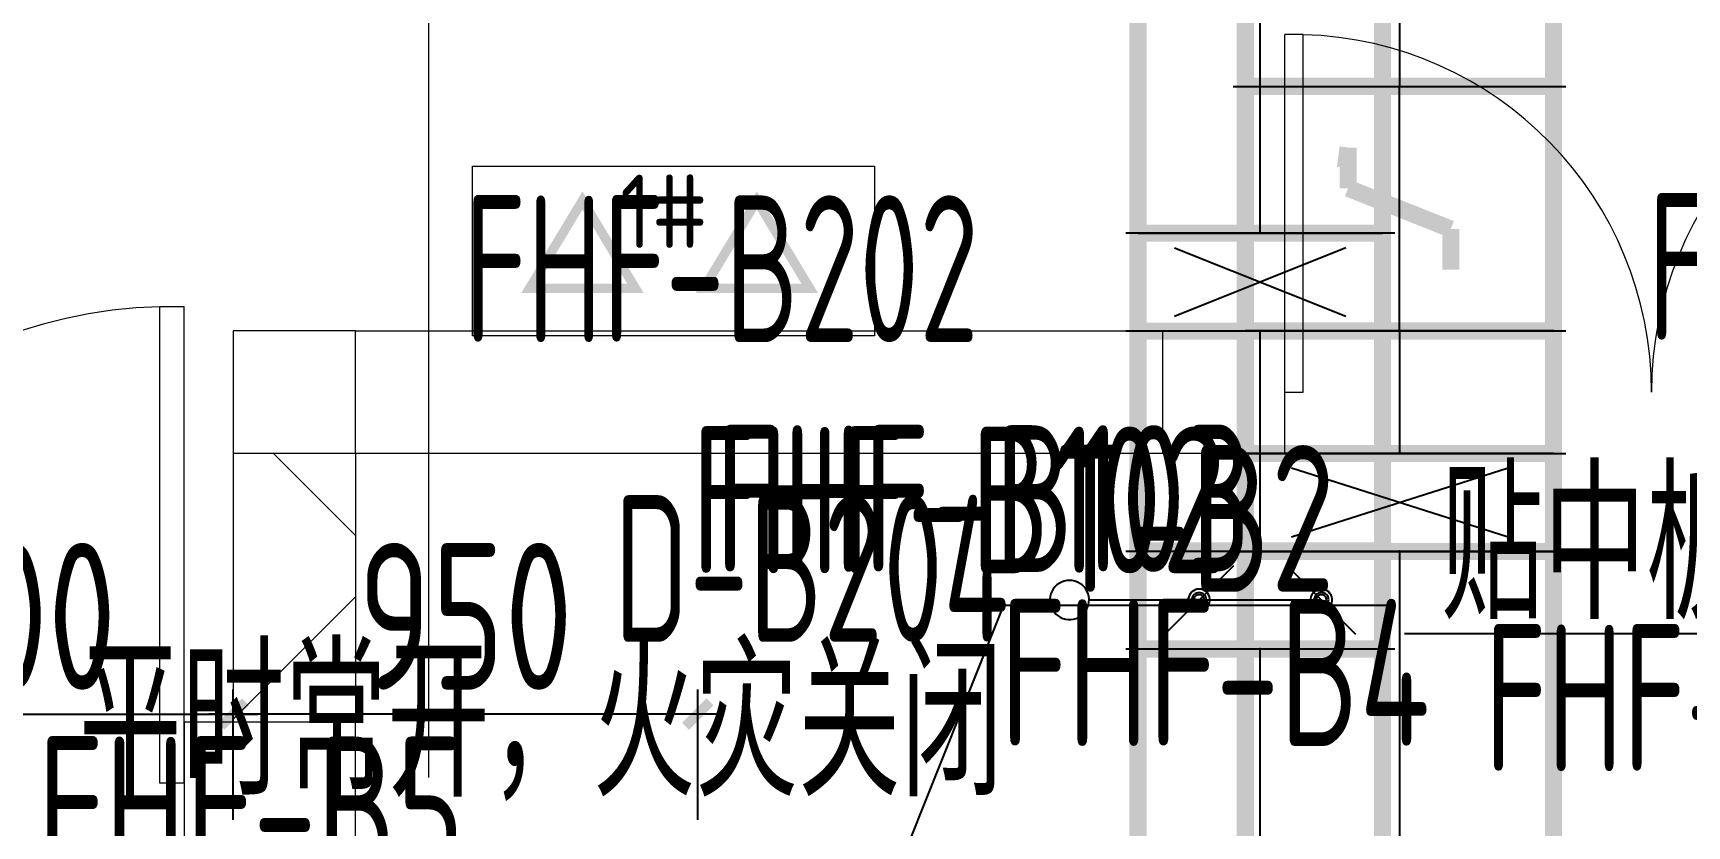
# Model space of a CAD drawing. Extents: x 4 to 13611208, y -605838 to 574722.
# Drawn here: x 13429588 to 13432970, y 197147 to 198769 of the extents above; entities that cross this region are included whole.
import ezdxf

# ---------------------------------------------------------------- set-up
doc = ezdxf.new("R2010")
doc.units = 0
doc.header["$LTSCALE"] = 1000
doc.header["$MEASUREMENT"] = 0
doc.linetypes.add('CENTER2', pattern=[28.575, 19.05, -3.175, 3.175, -3.175])
doc.linetypes.add('DOTE', pattern=[2.42, 2, -0.2, 0.02, -0.2])
for name, color, linetype in [('DUCT-D-P标注', 7, 'Continuous'), ('DUCT-K-P标注', 7, 'Continuous'), ('DUCT-K-S中心线', 5, 'CENTER2'), ('DUCT-K-S法兰', 2, 'Continuous'), ('DUCT-K-S管', 40, 'Continuous'), ('DUCT-K-S管端线', 4, 'Continuous'), ('DUCT-K-S阀门', 7, 'Continuous'), ('DUCT-X-P标注', 7, 'Continuous'), ('DUCT-X-S中心线', 5, 'CENTER2'), ('DUCT-X-S法兰', 4, 'Continuous'), ('DUCT-X-S管', 3, 'Continuous'), ('DUCT-X-S管端线', 4, 'Continuous'), ('DUCT-X-S阀门', 7, 'Continuous')]:
    doc.layers.add(name, color=color, linetype=linetype)
doc.layers.add('GPS-消防', color=8, linetype='Continuous', lineweight=13)
doc.layers.add('建筑底图', color=8, linetype='Continuous', lineweight=13)
doc.styles.add('67', font='gbenor.shx', dxfattribs={"width": 0.7, "bigfont": 'hztxt.shx'})
doc.styles.add('du', font='gbenor.shx', dxfattribs={"width": 0.8, "bigfont": 'hztxt.shx'})
doc.styles.get("Standard").update_dxf_attribs({"font": 'gbenor.shx', "bigfont": 'gbcbig.shx'})
doc.dimstyles.new('67', dxfattribs={"dimscale": 100, "dimtxt": 3, "dimasz": 0.5, "dimexe": 0.5, "dimexo": 2, "dimgap": 0.5, "dimtad": 2, "dimdec": 0, "dimrnd": 5, "dimzin": 0, "dimdsep": 46, "dimtxsty": 'du', "dimblk": 'ARCHTICK', "dimcen": 0, "dimdle": 0.5, "dimclrd": 256, "dimclre": 256, "dimclrt": 256, "dimazin": 0, "dimtfac": 1, "dimtdec": 0, "dimtix": 1, "dimtmove": 2, "dimatfit": 3, "dimfxl": 100, "dimtolj": 1, "dimtzin": 0, "dimlwd": -1, "dimlwe": -1, "dimarcsym": 0})

# ---------------------------------------------------------------- blocks, each defined once
blk = doc.blocks.new('A$C61F02CEB')
at = {"layer": 'GPS-消防'}
blk.add_lwpolyline([(410.9, 0), (-410.9, 0), (-410.9, 347.1), (410.9, 347.1)], close=True, dxfattribs=at)
at = {"layer": 'GPS-消防', "const_width": 19.2}
for points in [[(-77.8, 97.3), (-294.3, 97.3), (-186, 277)], [(278.6, 97.3), (62.1, 97.3), (170.4, 277)]]:
    blk.add_lwpolyline(points, close=True, dxfattribs=at)
at = {"layer": 'GPS-消防'}
blk.add_text('1#', height=150, rotation=0.0001, dxfattribs=at).set_placement((-108.6, 179.6))
blk = doc.blocks.new('$DorLib2D$00000002')
for p, q in [((-0.5, 0), (-0.5, 0.4875)), ((-0.475, 0.4875), (-0.5, 0.4875)), ((-0.475, 0), (-0.475, 0.4875)), ((0.475, 0), (0.475, 0.4875)), ((0.475, 0.4875), (0.5, 0.4875)), ((0.5, 0), (0.5, 0.4875)), ((-0.5, 0), (-0.475, 0)), ((0.5, 0), (0.475, 0))]:
    blk.add_line(p, q)
at = {"lineweight": 13}
for centre, start, end in [((-0.4875, 0), 0, 88.5307), ((0.4875, 0), 91.4693, 180)]:
    blk.add_arc(centre, 0.4875, start, end, dxfattribs=at)
blk = doc.blocks.new('_FZH')
blk.add_lwpolyline([(-0.5, -0.5), (0.5, -0.5), (0.5, 0.5), (-0.5, 0.5)], close=True)
blk = doc.blocks.new('$DorLib2D$00000001')
for p, q in [((0.45, 0.975), (0.5, 0.975)), ((0.45, 0), (0.45, 0.975)), ((0.5, 0), (0.5, 0.975)), ((0.5, 0), (0.45, 0))]:
    blk.add_line(p, q)
at = {"lineweight": 13}
blk.add_arc((0.475, 0), 0.975, 91.4693, 180, dxfattribs=at)
blk = doc.blocks.new('fextfe')
at = {"layer": 'DUCT-X-P标注', "style": '67', "width": 0.75}
blk.add_attdef('FHF-A201', (1930390.6, -201817.9), '', height=300, dxfattribs=at)
blk = doc.blocks.new('_ArchTick')
at = {"color": 0, "linetype": 'ByBlock', "const_width": 0.4}
blk.add_lwpolyline([(-0.5, -0.5), (0.5, 0.5)], dxfattribs=at)
blk = doc.blocks.new('*D986')
at = {"layer": 'DUCT-D-P标注', "transparency": 16777216}
for p, q in [((13428997.1, 197159.5), (13428997.1, 197426)), ((13429997.4, 197159.5), (13429997.4, 197426)), ((13428947.1, 197376), (13430047.4, 197376))]:
    blk.add_line(p, q, dxfattribs=at)
at = {"layer": 'DUCT-D-P标注', "transparency": 16777216, "xscale": 50, "yscale": 50, "zscale": 50, "rotation": 180}
blk.add_blockref('_ArchTick', (13428997.1, 197376), dxfattribs=at)
at = {"layer": 'DUCT-D-P标注', "transparency": 16777216, "xscale": 50, "yscale": 50, "zscale": 50}
blk.add_blockref('_ArchTick', (13429997.4, 197376), dxfattribs=at)
at = {"layer": 'DUCT-D-P标注', "transparency": 16777216, "insert": (13429497.2, 197576), "char_height": 300, "attachment_point": 5, "style": 'du'}
blk.add_mtext('\\A1;1000', dxfattribs=at)
blk = doc.blocks.new('*D987')
at = {"layer": 'DUCT-D-P标注', "transparency": 16777216}
for p, q in [((13429997.4, 197159.5), (13429997.4, 197426)), ((13430947.4, 197159.5), (13430947.4, 197426)), ((13430997.4, 197376), (13429947.4, 197376))]:
    blk.add_line(p, q, dxfattribs=at)
at = {"layer": 'DUCT-D-P标注', "transparency": 16777216, "xscale": 50, "yscale": 50, "zscale": 50, "rotation": 180}
blk.add_blockref('_ArchTick', (13429997.4, 197376), dxfattribs=at)
at = {"layer": 'DUCT-D-P标注', "transparency": 16777216, "xscale": 50, "yscale": 50, "zscale": 50}
blk.add_blockref('_ArchTick', (13430947.4, 197376), dxfattribs=at)
at = {"layer": 'DUCT-D-P标注', "transparency": 16777216, "insert": (13430472.4, 197576), "char_height": 300, "attachment_point": 5, "style": 'du'}
blk.add_mtext('\\A1;950', dxfattribs=at)

msp = doc.modelspace()

# ---------------------------------------------------------------- hatches: boundary and pattern name
at = {"layer": '建筑底图'}
h = msp.add_hatch(dxfattribs=at)
h.set_pattern_fill('ANSI37', color=8, scale=300, style=0)
h.set_pattern_definition([(45, (0, 0), (-336.759605, 336.759605), []), (135, (0, 0), (-336.759605, -336.759605), [])])
h.paths.add_polyline_path([(13429997.4, 197359.5), (13430247.4, 197359.5), (13430247.4, 197909.5), (13429997.4, 197909.5)])

# ---------------------------------------------------------------- linework, layer by layer
at = {"layer": 'DUCT-D-P标注'}
for q in [(13431277.4, 196859.5), (13432356.5, 197598.6)]:
    msp.add_line((13431572.5, 197598.6), q, dxfattribs=at)
at = {"layer": 'DUCT-K-S中心线'}
for p, q in [((13432382, 200509.5), (13432382, 198659.9)), ((13432382, 198159.7), (13432382, 198659.7)), ((13432382, 198159.5), (13432382, 197908.9)), ((13432382, 197708.7), (13432382, 192060.2))]:
    msp.add_line(p, q, dxfattribs=at)
at = {"layer": 'DUCT-K-S法兰'}
for p, q in [((13432042, 198659.8), (13432722, 198659.8)), ((13432042, 198159.6), (13432722, 198159.6)), ((13432042, 197908.8), (13432722, 197908.8)), ((13432042, 197708.8), (13432722, 197708.8))]:
    msp.add_line(p, q, dxfattribs=at)
at = {"layer": 'DUCT-K-S法兰', "color": 18, "true_color": 0x000000}
for p in [(13432382, 198659.9, 4360), (13432382, 198659.7, 4360), (13432382, 198159.7, 2960), (13432382, 198159.5, 2960), (13432382, 197908.9, 2960), (13432382, 197908.7, 2960), (13432382, 197708.9, 2960), (13432382, 197708.7, 2960)]:
    msp.add_point(p, dxfattribs=at)
at = {"layer": 'DUCT-K-S管', "const_width": 35}
for points in [[(13432067, 200509.5), (13432067, 198659.9)], [(13432697, 198659.9), (13432697, 200509.5)], [(13432067, 198659.9), (13432697, 198659.9)], [(13432067, 198159.7), (13432067, 198659.7)], [(13432697, 198659.7), (13432697, 198159.7)], [(13432277, 198534.7), (13432271.5, 198493)], [(13432277, 198451.4), (13432277, 198534.7)], [(13432487, 198368), (13432277, 198451.4)], [(13432487, 198284.7), (13432487, 198368)], [(13432067, 198159.5), (13432067, 197908.9)], [(13432697, 198159.5), (13432067, 198159.5)], [(13432697, 197908.9), (13432697, 198159.5)], [(13432066.8, 197708.7), (13432066.8, 197908.7)], [(13432067, 197908.9), (13432697, 197908.9)], [(13432697.2, 197908.7), (13432697.2, 197708.7)], [(13432067, 197708.7), (13432067, 192060.2)], [(13432697, 197708.7), (13432067, 197708.7)], [(13432697, 192060.2), (13432697, 197708.7)]]:
    msp.add_lwpolyline(points, dxfattribs=at)
at = {"layer": 'DUCT-K-S管', "color": 18, "true_color": 0x000000}
for p in [(13432382, 198659.7, 4360), (13432382, 198159.7, 2960)]:
    msp.add_point(p, dxfattribs=at)
at = {"layer": 'DUCT-K-S管端线'}
for p, q in [((13432067, 198659.7), (13432697, 198659.7)), ((13432697, 198159.7), (13432067, 198159.7)), ((13432697.2, 197908.7), (13432066.8, 197908.7)), ((13432697.2, 197708.7), (13432066.8, 197708.7))]:
    msp.add_line(p, q, dxfattribs=at)
at = {"layer": 'DUCT-K-S阀门'}
for p, q in [((13432602.6, 197738.7), (13432161.4, 197878.7)), ((13432161.5, 197738.6), (13432602.6, 197878.8))]:
    msp.add_line(p, q, dxfattribs=at)
at = {"layer": 'DUCT-X-P标注'}
msp.add_line((13432392.1, 197540.5), (13433904, 197540.5), dxfattribs=at)
at = {"layer": 'DUCT-X-S中心线'}
for p, q in [((13432097.4, 198359.7), (13432097.4, 199409.5)), ((13432097.4, 197709.6), (13432097.4, 198159.3)), ((13432097.4, 197059.5), (13432097.4, 197509.2))]:
    msp.add_line(p, q, dxfattribs=at)
at = {"layer": 'DUCT-X-S法兰'}
for p, q in [((13432372.4, 198359.6), (13431822.4, 198359.6)), ((13432372.4, 198159.4), (13431822.4, 198159.4)), ((13431822.4, 197709.5), (13432372.4, 197709.5)), ((13431822.4, 197509.3), (13432372.4, 197509.3))]:
    msp.add_line(p, q, dxfattribs=at)
at = {"layer": 'DUCT-X-S法兰', "color": 18, "true_color": 0x000000}
for p in [(13432097.4, 198359.7, 2500), (13432097.4, 198359.5, 2500), (13432097.4, 198159.5, 2500), (13432097.4, 198159.3, 2500), (13432097.4, 197709.6, 2500), (13432097.4, 197709.4, 2500), (13432097.4, 197509.4, 2500), (13432097.4, 197509.2, 2500)]:
    msp.add_point(p, dxfattribs=at)
at = {"layer": 'DUCT-X-S管', "const_width": 35}
for points in [[(13431847.4, 199409.5), (13431847.4, 198359.7)], [(13432347.4, 198359.7), (13432347.4, 199409.5)], [(13431847.4, 198359.7), (13432347.4, 198359.7)], [(13431847.4, 198159.5), (13431847.4, 198359.5)], [(13432347.4, 198359.5), (13432347.4, 198159.5)], [(13432347.4, 198159.3), (13431847.4, 198159.3)], [(13431847.4, 198159.3), (13431847.4, 197709.6)], [(13432347.4, 197709.6), (13432347.4, 198159.3)], [(13431847.4, 197709.6), (13432347.4, 197709.6)], [(13431847.4, 197509.4), (13431847.4, 197709.4)], [(13432347.4, 197709.4), (13432347.4, 197509.4)], [(13432347.4, 197509.2), (13431847.4, 197509.2)], [(13431847.4, 197509.2), (13431847.4, 197059.5)], [(13432347.4, 197059.5), (13432347.4, 197509.2)]]:
    msp.add_lwpolyline(points, dxfattribs=at)
at = {"layer": 'DUCT-X-S管端线'}
for p, q in [((13431847.4, 198359.5), (13432347.4, 198359.5)), ((13431847.4, 198159.5), (13432347.4, 198159.5)), ((13431847.4, 197709.4), (13432347.4, 197709.4)), ((13431847.4, 197509.4), (13432347.4, 197509.4))]:
    msp.add_line(p, q, dxfattribs=at)
at = {"layer": 'DUCT-X-S阀门'}
for p, q in [((13432272.3, 198329.6), (13431922.4, 198189.4)), ((13431922.4, 198329.5), (13432272.4, 198189.5)), ((13432042.4, 197679.4), (13431902.4, 197539.4)), ((13432152.4, 197679.4), (13432292.4, 197539.4)), ((13431671.4, 197627), (13431669.3, 197621.8)), ((13431674.2, 197631.8), (13431671.4, 197627)), ((13431677.6, 197636.2), (13431674.2, 197631.8)), ((13431681.7, 197640.1), (13431677.6, 197636.2)), ((13431686.2, 197643.3), (13431681.7, 197640.1)), ((13431691.1, 197646), (13431686.2, 197643.3)), ((13431696.3, 197647.9), (13431691.1, 197646)), ((13431701.8, 197649), (13431696.3, 197647.9)), ((13431707.4, 197649.4), (13431701.8, 197649)), ((13431712.9, 197649), (13431707.4, 197649.4)), ((13431718.4, 197647.9), (13431712.9, 197649)), ((13431723.6, 197646), (13431718.4, 197647.9)), ((13431728.6, 197643.3), (13431723.6, 197646)), ((13431733.1, 197640.1), (13431728.6, 197643.3)), ((13431737.1, 197636.2), (13431733.1, 197640.1)), ((13431740.5, 197631.8), (13431737.1, 197636.2)), ((13431743.3, 197627), (13431740.5, 197631.8)), ((13431745.4, 197621.8), (13431743.3, 197627)), ((13431957.4, 197625.8), (13431954.7, 197622.8)), ((13431960.7, 197628.3), (13431957.4, 197625.8)), ((13431964.4, 197630.1), (13431960.7, 197628.3)), ((13431968.3, 197631.2), (13431964.4, 197630.1)), ((13431972.4, 197631.6), (13431968.3, 197631.2)), ((13431972.4, 197624.4), (13431969.5, 197624.2)), ((13431976.4, 197631.2), (13431972.4, 197631.6)), ((13431975.2, 197624.2), (13431972.4, 197624.4)), ((13431980.4, 197630.1), (13431976.4, 197631.2)), ((13431984, 197628.3), (13431980.4, 197630.1)), ((13431987.3, 197625.8), (13431984, 197628.3)), ((13431990, 197622.8), (13431987.3, 197625.8)), ((13432207.4, 197625.8), (13432204.7, 197622.8)), ((13432210.7, 197628.3), (13432207.4, 197625.8)), ((13432214.4, 197630.1), (13432210.7, 197628.3)), ((13432218.3, 197631.2), (13432214.4, 197630.1)), ((13432222.4, 197631.6), (13432218.3, 197631.2)), ((13432222.4, 197624.4), (13432219.5, 197624.2)), ((13432226.4, 197631.2), (13432222.4, 197631.6)), ((13432225.2, 197624.2), (13432222.4, 197624.4)), ((13432230.4, 197630.1), (13432226.4, 197631.2)), ((13432234, 197628.3), (13432230.4, 197630.1)), ((13432237.3, 197625.8), (13432234, 197628.3)), ((13432240, 197622.8), (13432237.3, 197625.8)), ((13431668, 197616.4), (13431667.4, 197610.8)), ((13431667.4, 197610.8), (13431667.6, 197605.2)), ((13431667.6, 197605.2), (13431668.6, 197599.7)), ((13431669.3, 197621.8), (13431668, 197616.4)), ((13431668.6, 197599.7), (13431670.3, 197594.4)), ((13431670.3, 197594.4), (13431672.7, 197589.4)), ((13431742, 197589.4), (13431744.5, 197594.4)), ((13431744.5, 197594.4), (13431746.2, 197599.7)), ((13431746.8, 197616.4), (13431745.4, 197621.8)), ((13431746.2, 197599.7), (13431747.1, 197605.2)), ((13431747.3, 197610.8), (13431746.8, 197616.4)), ((13431747.1, 197605.2), (13431747.3, 197610.8)), ((13431747.4, 197609.4), (13431847.4, 197609.4)), ((13431847.4, 197609.4), (13432097.4, 197609.4)), ((13431951.1, 197615.5), (13431950.3, 197611.5)), ((13431950.3, 197611.5), (13431950.3, 197607.4)), ((13431950.3, 197607.4), (13431951.1, 197603.4)), ((13431952.5, 197619.3), (13431951.1, 197615.5)), ((13431951.1, 197603.4), (13431952.5, 197599.5)), ((13431954.7, 197622.8), (13431952.5, 197619.3)), ((13431952.5, 197599.5), (13431954.7, 197596.1)), ((13431954.7, 197596.1), (13431957.4, 197593)), ((13431957.8, 197613), (13431957.4, 197610.1)), ((13431957.4, 197610.1), (13431957.5, 197607.3)), ((13431957.4, 197593), (13431960.7, 197590.6)), ((13431957.5, 197607.3), (13431958.2, 197604.5)), ((13431958.7, 197615.6), (13431957.8, 197613)), ((13431958.2, 197604.5), (13431959.4, 197601.9)), ((13431960.1, 197618.1), (13431958.7, 197615.6)), ((13431959.4, 197601.9), (13431961, 197599.6)), ((13431962, 197620.3), (13431960.1, 197618.1)), ((13431960.7, 197590.6), (13431964.4, 197588.8)), ((13431961, 197599.6), (13431963.1, 197597.6)), ((13431961.9, 197611.9), (13431961.6, 197609.9)), ((13431961.6, 197609.9), (13431961.7, 197607.9)), ((13431961.7, 197607.9), (13431962.2, 197605.9)), ((13431962.6, 197613.9), (13431961.9, 197611.9)), ((13431964.3, 197622), (13431962, 197620.3)), ((13431962.2, 197605.9), (13431963.1, 197604)), ((13431963.6, 197615.6), (13431962.6, 197613.9)), ((13431963.1, 197604), (13431964.3, 197602.4)), ((13431963.1, 197597.6), (13431965.5, 197596.1)), ((13431965, 197617.2), (13431963.6, 197615.6)), ((13431966.8, 197623.3), (13431964.3, 197622)), ((13431964.3, 197602.4), (13431965.7, 197601)), ((13431966.6, 197618.4), (13431965, 197617.2)), ((13431965.5, 197596.1), (13431968.1, 197595)), ((13431965.7, 197601), (13431967.4, 197599.9)), ((13431968.4, 197619.4), (13431966.6, 197618.4)), ((13431969.5, 197624.2), (13431966.8, 197623.3)), ((13431967.4, 197599.9), (13431969.3, 197599.1)), ((13431968.1, 197595), (13431970.9, 197594.5)), ((13431970.3, 197620), (13431968.4, 197619.4)), ((13431969.3, 197599.1), (13431971.3, 197598.7)), ((13431972.4, 197620.1), (13431970.3, 197620)), ((13431970.9, 197594.5), (13431973.8, 197594.5)), ((13431971.3, 197598.7), (13431973.4, 197598.7)), ((13431974.4, 197620), (13431972.4, 197620.1)), ((13431972.4, 197609.4), (13432222.4, 197609.4)), ((13431973.4, 197598.7), (13431975.4, 197599.1)), ((13431973.8, 197594.5), (13431976.6, 197595)), ((13431976.4, 197619.4), (13431974.4, 197620)), ((13431977.9, 197623.3), (13431975.2, 197624.2)), ((13431975.4, 197599.1), (13431977.3, 197599.9)), ((13431978.2, 197618.4), (13431976.4, 197619.4)), ((13431976.6, 197595), (13431979.2, 197596.1)), ((13431977.3, 197599.9), (13431979, 197601)), ((13431980.5, 197622), (13431977.9, 197623.3)), ((13431979.8, 197617.2), (13431978.2, 197618.4)), ((13431979, 197601), (13431980.5, 197602.4)), ((13431979.2, 197596.1), (13431981.6, 197597.6)), ((13431981.1, 197615.6), (13431979.8, 197617.2)), ((13431980.4, 197588.8), (13431984, 197590.6)), ((13431982.7, 197620.3), (13431980.5, 197622)), ((13431980.5, 197602.4), (13431981.7, 197604)), ((13431982.1, 197613.9), (13431981.1, 197615.6)), ((13431981.6, 197597.6), (13431983.7, 197599.6)), ((13431981.7, 197604), (13431982.5, 197605.9)), ((13431982.8, 197611.9), (13431982.1, 197613.9)), ((13431982.5, 197605.9), (13431983, 197607.9)), ((13431984.6, 197618.1), (13431982.7, 197620.3)), ((13431983.1, 197609.9), (13431982.8, 197611.9)), ((13431983, 197607.9), (13431983.1, 197609.9)), ((13431983.7, 197599.6), (13431985.4, 197601.9)), ((13431984, 197590.6), (13431987.3, 197593)), ((13431986, 197615.6), (13431984.6, 197618.1)), ((13431985.4, 197601.9), (13431986.5, 197604.5)), ((13431986.9, 197613), (13431986, 197615.6)), ((13431986.5, 197604.5), (13431987.2, 197607.3)), ((13431987.4, 197610.1), (13431986.9, 197613)), ((13431987.2, 197607.3), (13431987.4, 197610.1)), ((13431987.3, 197593), (13431990, 197596.1)), ((13431992.2, 197619.3), (13431990, 197622.8)), ((13431990, 197596.1), (13431992.2, 197599.5)), ((13431993.7, 197615.5), (13431992.2, 197619.3)), ((13431992.2, 197599.5), (13431993.7, 197603.4)), ((13431994.4, 197611.5), (13431993.7, 197615.5)), ((13431993.7, 197603.4), (13431994.4, 197607.4)), ((13431994.4, 197607.4), (13431994.4, 197611.5)), ((13432201.1, 197615.5), (13432200.3, 197611.5)), ((13432200.3, 197611.5), (13432200.3, 197607.4)), ((13432200.3, 197607.4), (13432201.1, 197603.4)), ((13432202.5, 197619.3), (13432201.1, 197615.5)), ((13432201.1, 197603.4), (13432202.5, 197599.5)), ((13432204.7, 197622.8), (13432202.5, 197619.3)), ((13432202.5, 197599.5), (13432204.7, 197596.1)), ((13432204.7, 197596.1), (13432207.4, 197593)), ((13432207.8, 197613), (13432207.4, 197610.1)), ((13432207.4, 197610.1), (13432207.5, 197607.3)), ((13432207.4, 197593), (13432210.7, 197590.6)), ((13432207.5, 197607.3), (13432208.2, 197604.5)), ((13432208.7, 197615.6), (13432207.8, 197613)), ((13432208.2, 197604.5), (13432209.4, 197601.9)), ((13432210.1, 197618.1), (13432208.7, 197615.6)), ((13432209.4, 197601.9), (13432211, 197599.6)), ((13432212, 197620.3), (13432210.1, 197618.1)), ((13432210.7, 197590.6), (13432214.4, 197588.8)), ((13432211, 197599.6), (13432213.1, 197597.6)), ((13432211.9, 197611.9), (13432211.6, 197609.9)), ((13432211.6, 197609.9), (13432211.7, 197607.9)), ((13432211.7, 197607.9), (13432212.2, 197605.9)), ((13432212.6, 197613.9), (13432211.9, 197611.9)), ((13432214.3, 197622), (13432212, 197620.3)), ((13432212.2, 197605.9), (13432213.1, 197604)), ((13432213.6, 197615.6), (13432212.6, 197613.9)), ((13432213.1, 197604), (13432214.3, 197602.4)), ((13432213.1, 197597.6), (13432215.5, 197596.1)), ((13432215, 197617.2), (13432213.6, 197615.6)), ((13432216.8, 197623.3), (13432214.3, 197622)), ((13432214.3, 197602.4), (13432215.7, 197601)), ((13432216.6, 197618.4), (13432215, 197617.2)), ((13432215.5, 197596.1), (13432218.1, 197595)), ((13432215.7, 197601), (13432217.4, 197599.9)), ((13432218.4, 197619.4), (13432216.6, 197618.4)), ((13432219.5, 197624.2), (13432216.8, 197623.3)), ((13432217.4, 197599.9), (13432219.3, 197599.1)), ((13432218.1, 197595), (13432220.9, 197594.5)), ((13432220.3, 197620), (13432218.4, 197619.4)), ((13432219.3, 197599.1), (13432221.3, 197598.7)), ((13432222.4, 197620.1), (13432220.3, 197620)), ((13432220.9, 197594.5), (13432223.8, 197594.5)), ((13432221.3, 197598.7), (13432223.4, 197598.7)), ((13432224.4, 197620), (13432222.4, 197620.1)), ((13432223.4, 197598.7), (13432225.4, 197599.1)), ((13432223.8, 197594.5), (13432226.6, 197595)), ((13432226.4, 197619.4), (13432224.4, 197620)), ((13432227.9, 197623.3), (13432225.2, 197624.2)), ((13432225.4, 197599.1), (13432227.3, 197599.9)), ((13432228.2, 197618.4), (13432226.4, 197619.4)), ((13432226.6, 197595), (13432229.2, 197596.1)), ((13432227.3, 197599.9), (13432229, 197601)), ((13432230.5, 197622), (13432227.9, 197623.3)), ((13432229.8, 197617.2), (13432228.2, 197618.4)), ((13432229, 197601), (13432230.5, 197602.4)), ((13432229.2, 197596.1), (13432231.6, 197597.6)), ((13432231.1, 197615.6), (13432229.8, 197617.2)), ((13432230.4, 197588.8), (13432234, 197590.6)), ((13432232.7, 197620.3), (13432230.5, 197622)), ((13432230.5, 197602.4), (13432231.7, 197604)), ((13432232.1, 197613.9), (13432231.1, 197615.6)), ((13432231.6, 197597.6), (13432233.7, 197599.6)), ((13432231.7, 197604), (13432232.5, 197605.9)), ((13432232.8, 197611.9), (13432232.1, 197613.9)), ((13432232.5, 197605.9), (13432233, 197607.9)), ((13432234.6, 197618.1), (13432232.7, 197620.3)), ((13432233.1, 197609.9), (13432232.8, 197611.9)), ((13432233, 197607.9), (13432233.1, 197609.9)), ((13432233.7, 197599.6), (13432235.4, 197601.9)), ((13432234, 197590.6), (13432237.3, 197593)), ((13432236, 197615.6), (13432234.6, 197618.1)), ((13432235.4, 197601.9), (13432236.5, 197604.5)), ((13432236.9, 197613), (13432236, 197615.6)), ((13432236.5, 197604.5), (13432237.2, 197607.3)), ((13432237.4, 197610.1), (13432236.9, 197613)), ((13432237.2, 197607.3), (13432237.4, 197610.1)), ((13432237.3, 197593), (13432240, 197596.1)), ((13432242.2, 197619.3), (13432240, 197622.8)), ((13432240, 197596.1), (13432242.2, 197599.5)), ((13432243.7, 197615.5), (13432242.2, 197619.3)), ((13432242.2, 197599.5), (13432243.7, 197603.4)), ((13432244.4, 197611.5), (13432243.7, 197615.5)), ((13432243.7, 197603.4), (13432244.4, 197607.4)), ((13432244.4, 197607.4), (13432244.4, 197611.5)), ((13431672.7, 197589.4), (13431675.8, 197584.8)), ((13431675.8, 197584.8), (13431679.6, 197580.6)), ((13431679.6, 197580.6), (13431683.9, 197577.1)), ((13431683.9, 197577.1), (13431688.6, 197574.1)), ((13431688.6, 197574.1), (13431693.7, 197571.8)), ((13431693.7, 197571.8), (13431699, 197570.3)), ((13431699, 197570.3), (13431704.6, 197569.5)), ((13431704.6, 197569.5), (13431710.2, 197569.5)), ((13431710.2, 197569.5), (13431715.7, 197570.3)), ((13431715.7, 197570.3), (13431721, 197571.8)), ((13431721, 197571.8), (13431726.1, 197574.1)), ((13431726.1, 197574.1), (13431730.9, 197577.1)), ((13431730.9, 197577.1), (13431735.2, 197580.6)), ((13431735.2, 197580.6), (13431738.9, 197584.8)), ((13431738.9, 197584.8), (13431742, 197589.4)), ((13431964.4, 197588.8), (13431968.3, 197587.6)), ((13431968.3, 197587.6), (13431972.4, 197587.3)), ((13431972.4, 197587.3), (13431976.4, 197587.6)), ((13431976.4, 197587.6), (13431980.4, 197588.8)), ((13432214.4, 197588.8), (13432218.3, 197587.6)), ((13432218.3, 197587.6), (13432222.4, 197587.3)), ((13432222.4, 197587.3), (13432226.4, 197587.6)), ((13432226.4, 197587.6), (13432230.4, 197588.8))]:
    msp.add_line(p, q, dxfattribs=at)
at = {"layer": '建筑底图', "color": 8, "linetype": 'DOTE'}
msp.add_line((13430397.4, 182726.1), (13430397.4, 209559.5), dxfattribs=at)
at = {"layer": '建筑底图', "color": 8}
for p, q in [((13430247.4, 198159.5), (13431897.4, 198159.5)), ((13429997.4, 197909.5), (13429997.4, 197359.5)), ((13430247.4, 197909.5), (13430247.4, 197359.5)), ((13430247.4, 197909.5), (13431897.4, 197909.5))]:
    msp.add_line(p, q, dxfattribs=at)

# ---------------------------------------------------------------- block references
at = {"layer": 'DUCT-K-P标注'}
msp.add_blockref('fextfe', (11500543.2, 399482, -2720), dxfattribs=at).add_auto_attribs({'FHF-A201': 'FHF-B102'})
msp.add_blockref('fextfe', (11500543.2, 399482, -2720), dxfattribs=at).add_auto_attribs({'FHF-A201': 'FHF-B102'})
at = {"layer": '建筑底图', "color": 8}
for name, p, xscale, yscale, zscale, rotation in [('$DorLib2D$00000002', (13432897.4, 198034.5), 1500, 1500, 1500, 359.9999999999238), ('$DorLib2D$00000001', (13429397.4, 197234.5), 1000, 1000, 1000, 359.9999999999914)]:
    msp.add_blockref(name, p, dxfattribs=dict(at, xscale=xscale, yscale=yscale, zscale=zscale, rotation=rotation))
at = {"layer": '建筑底图', "color": 8, "ltscale": 100}
msp.add_blockref('A$C61F02CEB', (13430897.6, 198149.5), dxfattribs=at)
at = {"layer": '建筑底图', "color": 8, "ltscale": 3}
for p, xscale, yscale, zscale, rotation in [((13430122.4, 198034.5), 249.9999999962747, 249.9999999962747, 249.9999999962747, 1.436740964104169e-08), ((13430072.4, 197234.5), 350.0000003892928, 250.0000007830095, 250.0000007830095, 359.9999998917822)]:
    msp.add_blockref('_FZH', p, dxfattribs=dict(at, xscale=xscale, yscale=yscale, zscale=zscale, rotation=rotation))
at = {"layer": '建筑底图', "color": 8, "xscale": 250, "yscale": 250, "zscale": 250}
msp.add_blockref('_FZH', (13432022.4, 198034.5), dxfattribs=at)

# ---------------------------------------------------------------- texts
at = {"layer": 'DUCT-D-P标注', "style": '67', "width": 0.75}
for s, p in [('T-B2', (13431674.3, 197626.1, -50)), ('FHF-B4', (13431565.4, 197310.9)), ('FHF-B5', (13429596.7, 197030.2, 4300))]:
    msp.add_text(s, height=300, dxfattribs=at).set_placement(p)
at = {"layer": 'DUCT-K-P标注', "style": '67', "width": 0.75}
msp.add_text('FHF-B103', height=300, dxfattribs=at).set_placement((13430982.6, 197666.9, 9900))
at = {"layer": 'DUCT-X-P标注', "style": 'du', "width": 0.7}
for s, p in [('FHF-B202', (13430469.4, 198136.9, 2020)), ('FHF-B205', (13432889.6, 198140.9, 2020)), ('贴中板设防火阀', (13432466.4, 197570.2)), ('D-B204', (13430775.6, 197523.8, 5420)), ('FHF-B204', (13432555.9, 197259.4, 2020)), ('平时常开，火灾关闭', (13429682.1, 197207.8, 5420))]:
    msp.add_text(s, height=300, dxfattribs=at).set_placement(p)

# ---------------------------------------------------------------- dimensions: what is measured, and where the dimension line sits
at = {"layer": 'DUCT-D-P标注'}
for p1, picture, middle in [((13428997.1, 196959.5, 4300), '*D986', (13429497.2, 197576)), ((13430947.4, 196959.5), '*D987', (13430472.4, 197576))]:
    dim = msp.add_linear_dim(base=(13429997.4, 197376), p1=p1, p2=(13429997.4, 196959.5, 4300), dimstyle='67', dxfattribs=at)
    dim.commit()
    dim.dimension.update_dxf_attribs({"geometry": picture, "text_midpoint": middle})

doc.saveas('drawing.dxf')
